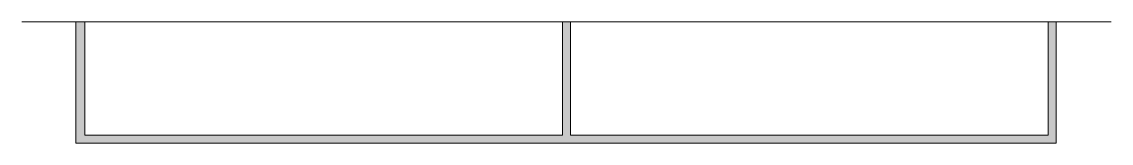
# Model space of a CAD drawing. Header units: metres. Extents: x 15 to 384, y 122 to 163.
import ezdxf

# ---------------------------------------------------------------- set-up
doc = ezdxf.new("R2010")
doc.units = ezdxf.units.M
for name, color, linetype, true_color in [('FILL_WHITE_FFFFFF', 7, 'Continuous', 0xffffff), ('STROKE_BLUE_0000FF', 7, 'Continuous', 0x0000ff), ('STROKE_WHITE_FFFFFF', 7, 'Continuous', 0xffffff)]:
    doc.layers.add(name, color=color, linetype=linetype, true_color=true_color)

msp = doc.modelspace()

# ---------------------------------------------------------------- hatches: boundary and pattern name
at = {"layer": 'FILL_WHITE_FFFFFF', "true_color": 0xffffff}
h = msp.add_hatch(color=7, dxfattribs=at)
h.dxf.hatch_style = 1
h.paths.add_polyline_path([(36.15, 124.65), (197.85, 124.65), (197.85, 163.05), (200.55, 163.05), (200.55, 124.65), (362.25, 124.65), (362.25, 163.05), (364.95, 163.05), (364.95, 121.95), (33.15, 121.95), (33.15, 163.05), (36.15, 163.05), (36.15, 124.65)])

# ---------------------------------------------------------------- linework, layer by layer
at = {"layer": 'FILL_WHITE_FFFFFF', "lineweight": 0, "true_color": 0xffffff}
msp.add_lwpolyline([(36.15, 124.65), (197.85, 124.65), (197.85, 163.05), (200.55, 163.05), (200.55, 124.65), (362.25, 124.65), (362.25, 163.05), (364.95, 163.05), (364.95, 121.95), (33.15, 121.95), (33.15, 163.05), (36.15, 163.05)], close=True, dxfattribs=at)
at = {"layer": 'STROKE_BLUE_0000FF', "lineweight": 0, "true_color": 0x0000ff}
msp.add_lwpolyline([(200.55, 163.05), (197.85, 163.05)], dxfattribs=at)
at = {"layer": 'STROKE_WHITE_FFFFFF', "lineweight": 0, "true_color": 0xffffff}
msp.add_lwpolyline([(14.85, 163.05), (383.55, 163.05)], dxfattribs=at)

doc.saveas('drawing.dxf')
